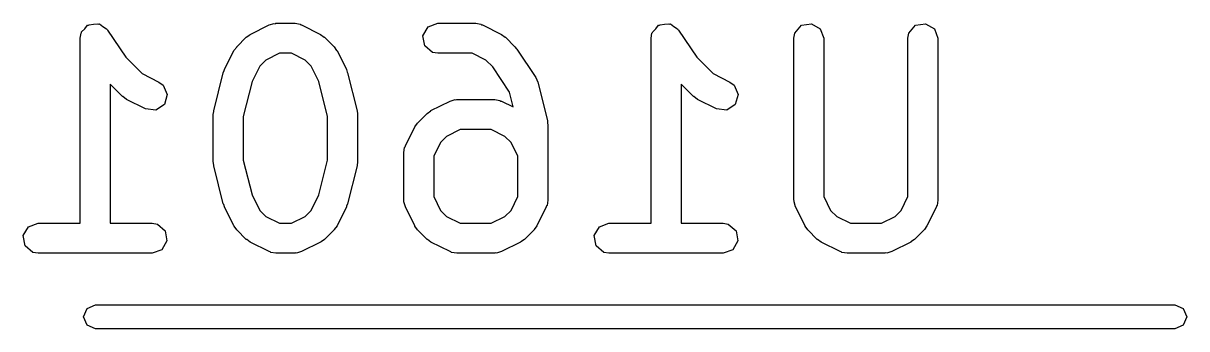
# Model space of a CAD drawing. Extents: x 54 to 297, y -260 to -31.
# Drawn here: x 283.69 to 289.51, y -249.62 to -248.1 of the extents above; entities that cross this region are included whole.
import ezdxf

# ---------------------------------------------------------------- set-up
doc = ezdxf.new("R2010")
doc.units = 0
doc.layers.add('BLACK', color=7, linetype='CONTINUOUS')

msp = doc.modelspace()

# ---------------------------------------------------------------- linework, layer by layer
at = {"layer": 'BLACK', "linetype": 'CONTINUOUS'}
for p, q in [((283.98, -248.139), (283.996, -248.124)), ((283.996, -248.124), (284.01, -248.107)), ((284.01, -248.107), (284.014, -248.107)), ((284.014, -248.107), (284.017, -248.104)), ((284.017, -248.104), (284.039, -248.102)), ((284.039, -248.102), (284.061, -248.099)), ((284.061, -248.099), (284.064, -248.101)), ((284.064, -248.101), (284.069, -248.1)), ((284.069, -248.1), (284.086, -248.113)), ((284.086, -248.113), (284.105, -248.124)), ((284.105, -248.124), (284.107, -248.128)), ((284.107, -248.128), (284.11, -248.131)), ((284.11, -248.131), (284.201, -248.267)), ((284.824, -248.153), (284.919, -248.105)), ((284.919, -248.105), (284.944, -248.098)), ((284.944, -248.098), (284.948, -248.099)), ((284.948, -248.099), (284.952, -248.097)), ((284.952, -248.097), (285.048, -248.097)), ((285.048, -248.097), (285.073, -248.102)), ((285.073, -248.102), (285.077, -248.105)), ((285.077, -248.105), (285.081, -248.105)), ((285.081, -248.105), (285.176, -248.153)), ((285.688, -248.159), (285.714, -248.115)), ((285.714, -248.115), (285.762, -248.097)), ((285.762, -248.097), (285.952, -248.097)), ((285.952, -248.097), (285.978, -248.102)), ((285.978, -248.102), (285.981, -248.105)), ((285.981, -248.105), (285.986, -248.105)), ((285.986, -248.105), (286.081, -248.153)), ((286.838, -248.139), (286.853, -248.124)), ((286.853, -248.124), (286.867, -248.107)), ((286.867, -248.107), (286.872, -248.107)), ((286.872, -248.107), (286.875, -248.104)), ((286.875, -248.104), (286.896, -248.102)), ((286.896, -248.102), (286.918, -248.099)), ((286.918, -248.099), (286.922, -248.101)), ((286.922, -248.101), (286.926, -248.1)), ((286.926, -248.1), (286.943, -248.113)), ((286.943, -248.113), (286.962, -248.124)), ((286.962, -248.124), (286.964, -248.128)), ((286.964, -248.128), (286.967, -248.131)), ((286.967, -248.131), (287.058, -248.267)), ((287.549, -248.147), (287.582, -248.107)), ((287.582, -248.107), (287.632, -248.099)), ((287.632, -248.099), (287.676, -248.124)), ((287.676, -248.124), (287.694, -248.172)), ((288.12, -248.147), (288.153, -248.107)), ((288.153, -248.107), (288.203, -248.099)), ((288.203, -248.099), (288.248, -248.124)), ((288.248, -248.124), (288.265, -248.172)), ((283.973, -248.172), (283.977, -248.147)), ((283.973, -249.097), (283.973, -248.172)), ((283.977, -248.147), (283.98, -248.143)), ((283.98, -248.143), (283.98, -248.139)), ((284.756, -248.215), (284.804, -248.167)), ((284.804, -248.167), (284.822, -248.154)), ((284.822, -248.154), (284.824, -248.153)), ((285.176, -248.153), (285.194, -248.166)), ((285.194, -248.166), (285.196, -248.167)), ((285.196, -248.167), (285.244, -248.215)), ((285.697, -248.21), (285.688, -248.159)), ((286.081, -248.153), (286.099, -248.166)), ((286.099, -248.166), (286.101, -248.167)), ((286.101, -248.167), (286.148, -248.215)), ((286.83, -248.172), (286.834, -248.147)), ((286.83, -249.097), (286.83, -248.172)), ((286.834, -248.147), (286.837, -248.143)), ((286.837, -248.143), (286.838, -248.139)), ((287.544, -248.172), (287.549, -248.147)), ((287.544, -248.982), (287.544, -248.172)), ((287.694, -248.172), (287.694, -248.964)), ((288.115, -248.172), (288.12, -248.147)), ((288.115, -248.964), (288.115, -248.172)), ((288.265, -248.172), (288.265, -248.982)), ((284.695, -248.329), (284.742, -248.234)), ((284.742, -248.234), (284.756, -248.216)), ((284.756, -248.216), (284.756, -248.215)), ((284.97, -248.247), (284.902, -248.282)), ((285.03, -248.247), (284.97, -248.247)), ((285.098, -248.282), (285.03, -248.247)), ((285.244, -248.215), (285.256, -248.233)), ((285.256, -248.233), (285.258, -248.234)), ((285.258, -248.234), (285.305, -248.329)), ((285.736, -248.243), (285.697, -248.21)), ((285.762, -248.247), (285.736, -248.243)), ((285.935, -248.247), (285.762, -248.247)), ((286.003, -248.282), (285.935, -248.247)), ((286.148, -248.215), (286.155, -248.224)), ((286.155, -248.224), (286.158, -248.226)), ((286.158, -248.226), (286.253, -248.369)), ((284.201, -248.267), (284.283, -248.349)), ((284.902, -248.282), (284.871, -248.312)), ((285.129, -248.312), (285.098, -248.282)), ((286.037, -248.315), (286.003, -248.282)), ((287.058, -248.267), (287.14, -248.349)), ((284.283, -248.349), (284.367, -248.391)), ((284.642, -248.535), (284.689, -248.345)), ((284.689, -248.345), (284.694, -248.333)), ((284.694, -248.333), (284.695, -248.329)), ((284.871, -248.312), (284.833, -248.389)), ((285.167, -248.389), (285.129, -248.312)), ((285.305, -248.329), (285.309, -248.342)), ((285.309, -248.342), (285.311, -248.345)), ((285.311, -248.345), (285.358, -248.535)), ((286.121, -248.441), (286.037, -248.315)), ((287.14, -248.349), (287.224, -248.391)), ((284.185, -248.464), (284.123, -248.401)), ((284.123, -248.401), (284.123, -249.097)), ((284.367, -248.391), (284.388, -248.407)), ((284.388, -248.407), (284.408, -248.454)), ((284.833, -248.389), (284.789, -248.563)), ((285.211, -248.563), (285.167, -248.389)), ((286.253, -248.369), (286.263, -248.392)), ((286.263, -248.392), (286.263, -248.392)), ((286.263, -248.392), (286.311, -248.583)), ((287.042, -248.464), (286.98, -248.401)), ((286.98, -248.401), (286.98, -249.097)), ((287.224, -248.391), (287.245, -248.407)), ((287.245, -248.407), (287.265, -248.454)), ((284.187, -248.464), (284.185, -248.464)), ((284.205, -248.478), (284.187, -248.464)), ((284.3, -248.525), (284.205, -248.478)), ((284.408, -248.454), (284.394, -248.503)), ((285.824, -248.486), (285.849, -248.479)), ((285.849, -248.479), (285.853, -248.48)), ((285.853, -248.48), (285.857, -248.478)), ((285.857, -248.478), (286.048, -248.478)), ((286.048, -248.478), (286.073, -248.483)), ((286.139, -248.515), (286.121, -248.441)), ((287.044, -248.464), (287.042, -248.464)), ((287.062, -248.478), (287.044, -248.464)), ((287.157, -248.525), (287.062, -248.478)), ((287.265, -248.454), (287.251, -248.503)), ((284.351, -248.531), (284.3, -248.525)), ((284.394, -248.503), (284.351, -248.531)), ((284.639, -248.553), (284.642, -248.539)), ((284.642, -248.539), (284.642, -248.535)), ((285.358, -248.535), (285.36, -248.55)), ((285.709, -248.548), (285.727, -248.535)), ((285.727, -248.535), (285.728, -248.534)), ((285.728, -248.534), (285.824, -248.486)), ((286.073, -248.483), (286.077, -248.486)), ((286.077, -248.486), (286.081, -248.486)), ((286.081, -248.486), (286.139, -248.515)), ((287.208, -248.531), (287.157, -248.525)), ((287.251, -248.503), (287.208, -248.531)), ((284.639, -248.791), (284.639, -248.553)), ((284.789, -248.563), (284.789, -248.782)), ((285.211, -248.782), (285.211, -248.563)), ((285.36, -248.55), (285.361, -248.553)), ((285.361, -248.553), (285.361, -248.791)), ((285.647, -248.615), (285.661, -248.597)), ((285.661, -248.596), (285.709, -248.548)), ((285.661, -248.597), (285.661, -248.596)), ((286.311, -248.583), (286.312, -248.598)), ((286.312, -248.598), (286.313, -248.601)), ((285.6, -248.71), (285.647, -248.615)), ((285.875, -248.628), (285.806, -248.663)), ((286.03, -248.628), (285.875, -248.628)), ((286.098, -248.663), (286.03, -248.628)), ((286.313, -248.601), (286.313, -248.982)), ((285.596, -248.718), (285.599, -248.715)), ((285.599, -248.715), (285.6, -248.71)), ((285.776, -248.693), (285.742, -248.762)), ((285.806, -248.663), (285.776, -248.693)), ((286.129, -248.693), (286.098, -248.663)), ((286.163, -248.762), (286.129, -248.693)), ((285.592, -248.744), (285.596, -248.718)), ((285.592, -248.982), (285.592, -248.744)), ((285.742, -248.762), (285.742, -248.964)), ((286.163, -248.964), (286.163, -248.762)), ((284.64, -248.795), (284.639, -248.791)), ((284.642, -248.81), (284.64, -248.795)), ((284.689, -249), (284.642, -248.81)), ((284.789, -248.782), (284.833, -248.956)), ((285.167, -248.956), (285.211, -248.782)), ((285.358, -248.81), (285.311, -249)), ((285.361, -248.791), (285.358, -248.806)), ((285.358, -248.806), (285.358, -248.81)), ((284.691, -249.003), (284.689, -249)), ((284.695, -249.015), (284.691, -249.003)), ((284.833, -248.956), (284.871, -249.033)), ((285.129, -249.033), (285.167, -248.956)), ((285.311, -249), (285.306, -249.012)), ((285.593, -248.986), (285.592, -248.982)), ((285.592, -248.99), (285.593, -248.986)), ((285.6, -249.015), (285.592, -248.99)), ((285.742, -248.964), (285.776, -249.033)), ((286.129, -249.033), (286.163, -248.964)), ((286.313, -248.982), (286.309, -249.008)), ((287.546, -248.986), (287.544, -248.982)), ((287.545, -248.99), (287.546, -248.986)), ((287.552, -249.015), (287.545, -248.99)), ((287.694, -248.964), (287.728, -249.033)), ((288.081, -249.033), (288.115, -248.964)), ((288.265, -248.982), (288.261, -249.008)), ((284.742, -249.111), (284.695, -249.015)), ((284.871, -249.033), (284.902, -249.063)), ((284.902, -249.063), (284.97, -249.097)), ((285.03, -249.097), (285.098, -249.063)), ((285.098, -249.063), (285.129, -249.033)), ((285.305, -249.015), (285.258, -249.111)), ((285.306, -249.012), (285.305, -249.015)), ((285.647, -249.111), (285.6, -249.015)), ((285.776, -249.033), (285.806, -249.063)), ((285.806, -249.063), (285.875, -249.097)), ((286.03, -249.097), (286.098, -249.063)), ((286.098, -249.063), (286.129, -249.033)), ((286.305, -249.015), (286.258, -249.111)), ((286.306, -249.011), (286.305, -249.015)), ((286.309, -249.008), (286.306, -249.011)), ((287.6, -249.111), (287.552, -249.015)), ((287.728, -249.033), (287.759, -249.063)), ((287.759, -249.063), (287.827, -249.097)), ((287.982, -249.097), (288.051, -249.063)), ((288.051, -249.063), (288.081, -249.033)), ((288.258, -249.015), (288.21, -249.111)), ((288.261, -249.008), (288.258, -249.011)), ((288.258, -249.011), (288.258, -249.015)), ((283.688, -249.159), (283.714, -249.115)), ((283.714, -249.115), (283.762, -249.097)), ((283.762, -249.097), (283.973, -249.097)), ((284.123, -249.097), (284.333, -249.097)), ((284.333, -249.097), (284.359, -249.102)), ((284.359, -249.102), (284.398, -249.135)), ((284.744, -249.112), (284.742, -249.111)), ((284.756, -249.13), (284.744, -249.112)), ((284.97, -249.097), (285.03, -249.097)), ((285.258, -249.111), (285.244, -249.129)), ((285.648, -249.112), (285.647, -249.111)), ((285.661, -249.13), (285.648, -249.112)), ((285.875, -249.097), (286.03, -249.097)), ((286.258, -249.111), (286.244, -249.129)), ((286.545, -249.159), (286.571, -249.115)), ((286.571, -249.115), (286.619, -249.097)), ((286.619, -249.097), (286.83, -249.097)), ((286.98, -249.097), (287.19, -249.097)), ((287.19, -249.097), (287.216, -249.102)), ((287.216, -249.102), (287.255, -249.135)), ((287.601, -249.112), (287.6, -249.111)), ((287.614, -249.13), (287.601, -249.112)), ((287.827, -249.097), (287.982, -249.097)), ((288.21, -249.111), (288.197, -249.129)), ((283.697, -249.21), (283.688, -249.159)), ((284.398, -249.135), (284.407, -249.185)), ((284.804, -249.178), (284.756, -249.13)), ((284.806, -249.178), (284.804, -249.178)), ((284.824, -249.192), (284.806, -249.178)), ((285.196, -249.178), (285.178, -249.191)), ((285.244, -249.13), (285.196, -249.178)), ((285.244, -249.129), (285.244, -249.13)), ((285.709, -249.178), (285.661, -249.13)), ((285.71, -249.178), (285.709, -249.178)), ((285.728, -249.192), (285.71, -249.178)), ((286.196, -249.178), (286.178, -249.191)), ((286.244, -249.13), (286.196, -249.178)), ((286.244, -249.129), (286.244, -249.13)), ((286.554, -249.21), (286.545, -249.159)), ((287.255, -249.135), (287.264, -249.185)), ((287.661, -249.178), (287.614, -249.13)), ((287.663, -249.178), (287.661, -249.178)), ((287.681, -249.192), (287.663, -249.178)), ((288.148, -249.178), (288.13, -249.191)), ((288.196, -249.13), (288.148, -249.178)), ((288.197, -249.129), (288.196, -249.13)), ((283.736, -249.243), (283.697, -249.21)), ((284.382, -249.23), (284.333, -249.247)), ((284.407, -249.185), (284.382, -249.23)), ((284.919, -249.239), (284.824, -249.192)), ((284.923, -249.24), (284.919, -249.239)), ((285.081, -249.239), (285.056, -249.247)), ((285.176, -249.192), (285.081, -249.239)), ((285.178, -249.191), (285.176, -249.192)), ((285.824, -249.239), (285.728, -249.192)), ((285.828, -249.24), (285.824, -249.239)), ((286.081, -249.239), (286.056, -249.247)), ((286.176, -249.192), (286.081, -249.239)), ((286.178, -249.191), (286.176, -249.192)), ((286.593, -249.243), (286.554, -249.21)), ((287.239, -249.23), (287.19, -249.247)), ((287.264, -249.185), (287.239, -249.23)), ((287.776, -249.239), (287.681, -249.192)), ((287.78, -249.24), (287.776, -249.239)), ((288.034, -249.239), (288.009, -249.247)), ((288.129, -249.192), (288.034, -249.239)), ((288.13, -249.191), (288.129, -249.192)), ((283.762, -249.247), (283.736, -249.243)), ((284.333, -249.247), (283.762, -249.247)), ((284.927, -249.243), (284.923, -249.24)), ((284.952, -249.247), (284.927, -249.243)), ((285.048, -249.247), (284.952, -249.247)), ((285.052, -249.246), (285.048, -249.247)), ((285.056, -249.247), (285.052, -249.246)), ((285.831, -249.243), (285.828, -249.24)), ((285.857, -249.247), (285.831, -249.243)), ((286.048, -249.247), (285.857, -249.247)), ((286.052, -249.246), (286.048, -249.247)), ((286.056, -249.247), (286.052, -249.246)), ((286.619, -249.247), (286.593, -249.243)), ((287.19, -249.247), (286.619, -249.247)), ((287.784, -249.243), (287.78, -249.24)), ((287.81, -249.247), (287.784, -249.243)), ((288, -249.247), (287.81, -249.247)), ((288.004, -249.246), (288, -249.247)), ((288.009, -249.247), (288.004, -249.246)), ((283.99, -249.565), (284.008, -249.523)), ((284.008, -249.523), (284.05, -249.505)), ((284.05, -249.505), (289.45, -249.505)), ((289.45, -249.505), (289.492, -249.523)), ((289.492, -249.523), (289.51, -249.565)), ((284.008, -249.607), (283.99, -249.565)), ((289.51, -249.565), (289.492, -249.607)), ((284.05, -249.625), (284.008, -249.607)), ((289.45, -249.625), (284.05, -249.625)), ((289.492, -249.607), (289.45, -249.625))]:
    msp.add_line(p, q, dxfattribs=at)

doc.saveas('drawing.dxf')
